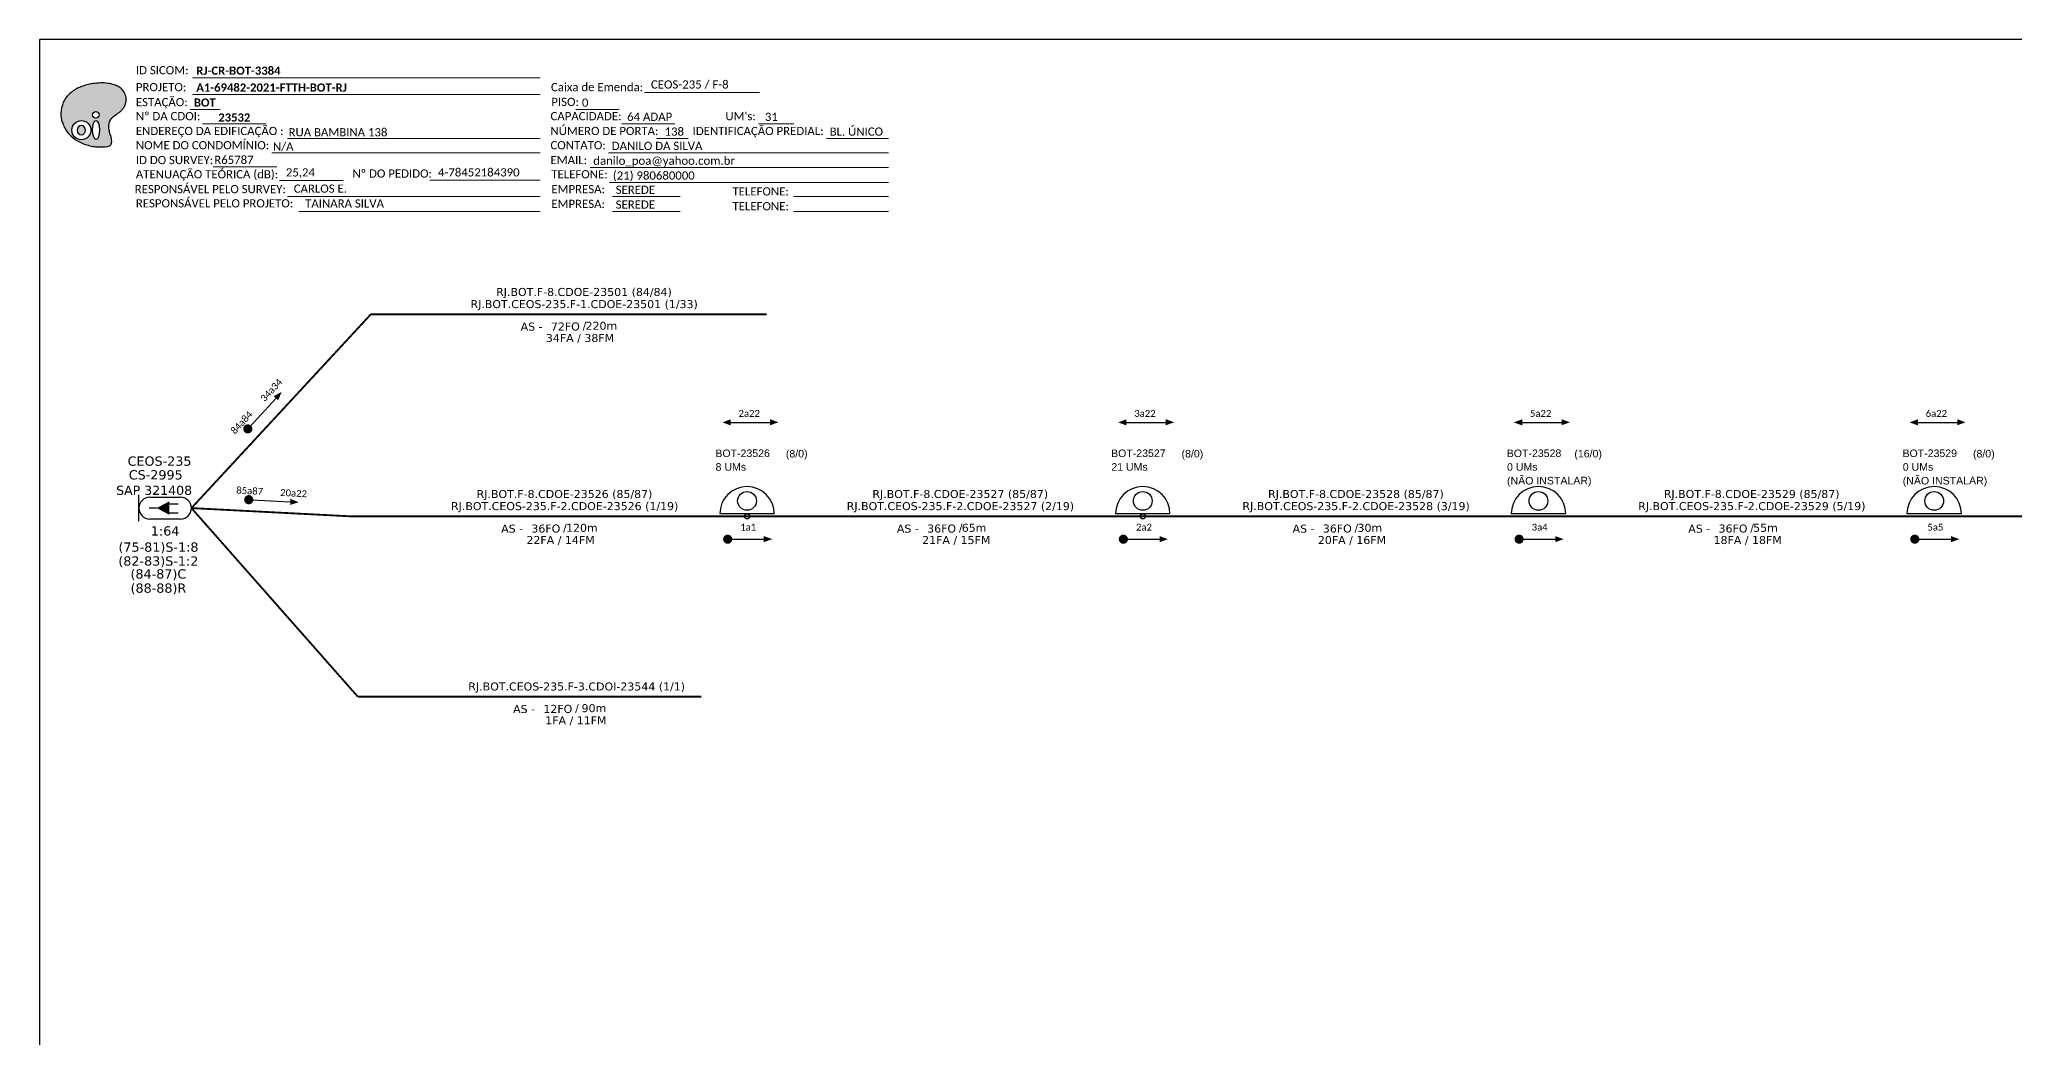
# Model space of a CAD drawing. Extents: x -89 to 749, y 705 to 1299.
# Drawn here: x -89.3 to 342.5, y 1080.9 to 1299 of the extents above; entities that cross this region are included whole.
import ezdxf
from ezdxf.enums import TextEntityAlignment as Align

# ---------------------------------------------------------------- set-up
doc = ezdxf.new("R2010")
doc.units = 0
for name, color, linetype, lineweight in [("20.0-LEGENDA DOS CDO'S", 1, 'Continuous', 0), ('20.2-CDO_POSTE', 1, 'Continuous', 5), ('40.1-ETIQUETAS', 1, 'Continuous', 20)]:
    doc.layers.add(name, color=color, linetype=linetype, lineweight=lineweight)
for name, color, linetype in [('20.4-CEOS', 1, 'Continuous'), ('CABO OPTICO EXISTENTE', 5, 'Continuous'), ('CAP a instalar', 1, 'Continuous'), ('CD de instalação futura', 8, 'Continuous'), ('label_cabos', 7, 'Continuous'), ('SETA', 7, 'Continuous')]:
    doc.layers.add(name, color=color, linetype=linetype)
doc.styles.add('ARIAL', font='arial.ttf')
doc.styles.add('siredit', font='verdana.ttf')
doc.styles.get("Standard").update_dxf_attribs({"font": 'arial.ttf'})
doc.styles.add('WMF-Calibri0', font='calibri.ttf')
doc.styles.add('WMF-Calibri1', font='calibrib.ttf')
doc.linetypes.add('FENCELINE1', pattern='A,0.25,-0.1,[133,ltypeshp.shx,S=0.1,R=0,X=-0.1,Y=0],-0.1,1', length=1.45)

# ---------------------------------------------------------------- blocks, each defined once
blk = doc.blocks.new('OI')
h = blk.add_hatch(color=40)
edge = h.paths.add_edge_path()
edge.add_spline(control_points=[(4.35, -0.67), (3.92, -0.99), (3.26, -1.5), (2.81, -2.59), (2.9, -3.5), (3.06, -4.27), (3.31, -4.85), (3.37, -5.39), (3.4, -5.88), (3.2, -6.4), (2.54, -6.61), (1.65, -6.63), (0.55, -6.67), (-0.56, -6.42), (-1.61, -6.14), (-2.77, -5.61), (-3.92, -4.77), (-4.89, -3.7), (-5.34, -2.65), (-5.6, -1.94), (-5.85, -0.96), (-5.71, 0.47), (-5.1, 2.02), (-4.14, 3.02), (-3.3, 3.61), (-2.37, 4.16), (-1.36, 4.44), (-0.56, 4.7), (0.79, 4.85), (2.24, 4.97), (3.79, 4.57), (4.67, 4.21), (5.44, 3.65), (5.76, 2.99), (6.03, 2.21), (6.01, 1.46), (5.72, 0.64), (5.31, 0.08), (4.88, -0.38), (4.51, -0.55), (4.35, -0.67)], knot_values=[0, 0, 0, 0, 1.60434, 2.417191, 3.427595, 4.282808, 4.776746, 5.304182, 5.888771, 6.258406, 6.858137, 7.79129, 8.986195, 10.124242, 11.187857, 12.242908, 13.953784, 15.414161, 16.515391, 17.349188, 17.675853, 19.552021, 21.515531, 22.568638, 23.63245, 24.621084, 25.782718, 26.745347, 27.142653, 29.870543, 31.004649, 31.921532, 32.709589, 33.801391, 34.042471, 35.192333, 35.971461, 36.628871, 37.254359, 37.836911, 37.836911, 37.836911, 37.836911], degree=3, periodic=0)
h.paths.add_polyline_path([(1.13, -0.87, -1), (-0.04, -0.87, -1)], flags=16)
edge = h.paths.add_edge_path(flags=16)
edge.add_ellipse((0.56, -3.59), major_axis=(-0.02, 1.71), ratio=0.361305, start_angle=0, end_angle=360)
h.paths.add_polyline_path([(-0.36, -3.62, -1), (-3.8, -3.62, -1)], flags=16)
edge = h.paths.add_edge_path(flags=0)
edge.add_ellipse((-2.08, -3.62), major_axis=(0, 0.885), ratio=0.758294, start_angle=0, end_angle=360)
at = {"color": 40}
for centre, radius in [((-2.08, -3.62), 1.72), ((0.54, -0.87), 0.587)]:
    blk.add_circle(centre, radius, dxfattribs=at)
blk.add_ellipse((-2.08, -3.62), major_axis=(0, 0.885), ratio=0.758294, start_param=-3.141592653589792, end_param=3.141592653589792, dxfattribs=at)
blk.add_ellipse((0.56, -3.59), major_axis=(-0.02, 1.71), ratio=0.361305, dxfattribs=at)
at = {"color": 40, "start_tangent": (-0.800898, -0.598801), "end_tangent": (-0.800898, -0.598801)}
blk.add_spline([(4.35, -0.67), (3.2, -1.78), (2.9, -2.54), (2.92, -3.55), (3.12, -4.38), (3.28, -4.85), (3.37, -5.37), (3.35, -5.95), (3.2, -6.29), (2.66, -6.55), (1.73, -6.63), (0.54, -6.62), (-0.58, -6.41), (-1.6, -6.11), (-2.56, -5.67), (-3.95, -4.67), (-4.89, -3.56), (-5.37, -2.56), (-5.64, -1.78), (-5.72, -1.46), (-5.63, 0.42), (-4.84, 2.22), (-4.13, 2.99), (-3.27, 3.62), (-2.4, 4.09), (-1.3, 4.47), (-0.37, 4.72), (0.02, 4.77), (2.75, 4.8), (3.85, 4.53), (4.69, 4.16), (5.31, 3.68), (5.85, 2.73), (5.93, 2.5), (5.94, 1.35), (5.67, 0.62), (5.29, 0.08), (4.84, -0.36), (4.35, -0.67)], degree=3, dxfattribs=at)
blk = doc.blocks.new('ETIQUETA_RS5F')
at = {"layer": '40.1-ETIQUETAS', "color": 0, "style": 'siredit'}
blk.add_text('/', height=1.5, dxfattribs=at).set_placement((1.58, -1.95), align=Align.MIDDLE_RIGHT)
for tag, p in [('ETIQUETA_R_PRIMARIA', (1.21, 4.1)), ('ETIQUETA_R_SECUNDARIA', (1.21, 2.1)), ('F_ATIVAS/F_MORTAS', (1.14, -4.24))]:
    blk.add_attdef(tag, text='', height=1.5, dxfattribs=at).set_placement(p, align=Align.MIDDLE_CENTER)
for tag, p in [('TIPO_CABO', (-6.58, -2.12)), ('CAP_CABO', (0.4, -2.09))]:
    blk.add_attdef(tag, text='', height=1.5, dxfattribs=at).set_placement(p, align=Align.MIDDLE_RIGHT)
blk.add_attdef('METROS', text='', height=1.5, dxfattribs=at).set_placement((2.14, -1.95), align=Align.MIDDLE_LEFT)
for tag, p in [('FUSÃO_1', (0.85, -8.39)), ('FUSÃO_2', (0.85, -10.6)), ('FUSÃO_3', (0.85, -12.93)), ('FUSÃO_4', (0.85, -15.14)), ('FUSÃO_5', (0.85, -17.16))]:
    blk.add_attdef(tag, text='', height=1.5, dxfattribs=at).set_placement(p, align=Align.CENTER)
blk = doc.blocks.new('CDOE-TEXTO PADRÃO')
at = {"layer": "20.0-LEGENDA DOS CDO'S", "color": 0, "style": 'ARIAL'}
for tag, p in [('CDO_N', (0.49, 7.39)), ('CORDOALHA', (0.5, 4.33)), ('SAP', (0.51, 1.67)), ('SPLITER_1', (0.59, -0.91)), ('SPLITER_2', (0.6, -3.55)), ('(XX-XX_F)S', (0.54, -8.29)), ('(XX-XX_L)S', (0.55, -10.83)), ('UMS', (0.55, -13.15))]:
    blk.add_attdef(tag, p, '', height=1.7, rotation=0.118, dxfattribs=at)
blk.add_attdef('FIBRAS_UTILIZADAS', text='', height=1.7, rotation=0.118, dxfattribs=at).set_placement((19.77, 7.43), align=Align.CENTER)
blk = doc.blocks.new('CEOS_UN_SC')
at = {"layer": '20.4-CEOS', "color": 0}
for p, q in [((-9.11, 2.39), (-2.39, 2.39)), ((-2.39, -2.39), (-9.11, -2.39))]:
    blk.add_line(p, q, dxfattribs=at)
for points in [[(-11.5, -2.89), (-11.5, 2.89)], [(-7.6, 0), (-9.22, 0)], [(-4.96, 0.95), (-2.92, 0.95)], [(-4.96, -1.04), (-2.92, -1.04)]]:
    blk.add_lwpolyline(points, dxfattribs=at)
blk.add_lwpolyline([(-7.6, 0, 0, 2.95, 0), (-4.83, 0, 2.95, 2.95, 0)], format="xyseb", dxfattribs=at)
for centre, start, end in [((-9.11, 0), 90, 270), ((-2.39, 0), 270, 90)]:
    blk.add_arc(centre, 2.39, start, end, dxfattribs=at)
at = {"layer": '20.4-CEOS', "color": 7, "style": 'siredit'}
for tag, height, p in [('NOME?', 2.03, (-5.75, 10.27)), ('TIPO?', 2, (-8.17, 3.89)), ('LOCAL?', 2.03, (-5.75, 7.27))]:
    blk.add_attdef(tag, text='', height=height, dxfattribs=at).set_placement(p, align=Align.MIDDLE_CENTER)
for tag, p in [('RACIO_SPLITAGEM', (-5.75, -3.97)), ('FIBRAS_RESERVA', (-5.75, -7.51))]:
    blk.add_attdef(tag, text='', height=2.03, dxfattribs=at).set_placement(p, align=Align.TOP_CENTER)

msp = doc.modelspace()

# ---------------------------------------------------------------- linework, layer by layer
at = {"color": 8}
for p, q in [((244.35, 1195.37), (232.46, 1195.37)), ((330.87, 1195.37), (318.97, 1195.37))]:
    msp.add_line(p, q, dxfattribs=at)
msp.add_lwpolyline([(-89.32, 705.02), (749.25, 705.02), (749.25, 1299.02), (-89.32, 1299.02), (-89.32, 705.02)])
at = {"color": 7, "lineweight": 0}
for points in [[(-55.85, 1290.67), (20.13, 1290.67)], [(-55.85, 1286.98), (20.13, 1286.98)], [(42.97, 1287.47), (68.1, 1287.47)], [(-56.36, 1283.7), (-49.81, 1283.7)], [(27.92, 1283.75), (37.41, 1283.75)], [(-53.7, 1280.63), (-39.76, 1280.63)], [(37.97, 1280.63), (49.59, 1280.63)], [(67.91, 1280.63), (75.58, 1280.63)], [(-38.54, 1274.28), (20.13, 1274.28)], [(-35.13, 1277.4), (20.13, 1277.4)], [(35.09, 1274.28), (96.32, 1274.28)], [(45.56, 1277.4), (52.5, 1277.4)], [(82.73, 1277.4), (96.29, 1277.4)], [(-51.38, 1271.22), (-37.44, 1271.22)], [(31.05, 1271.05), (96.32, 1271.05)], [(-36.84, 1268.25), (-22.9, 1268.25)], [(-4.01, 1268.26), (20.14, 1268.26)], [(35.33, 1267.81), (96.32, 1267.81)], [(-35.13, 1264.7), (20.13, 1264.7)], [(-32.64, 1261.46), (20.13, 1261.46)], [(35.94, 1264.7), (50.74, 1264.7)], [(35.94, 1261.46), (50.74, 1261.46)], [(75.55, 1264.7), (96.32, 1264.7)], [(75.55, 1261.46), (96.32, 1261.46)]]:
    msp.add_lwpolyline(points, dxfattribs=at)
at = {"color": 7, "const_width": 1}
for points in [[(-44.12, 1213.57, 1), (-43.44, 1214.3, 1)], [(-44.07, 1198.49, 1), (-43.07, 1198.44, 1)], [(60.64, 1189.83, 1), (61.64, 1189.83, 1)], [(147.15, 1189.83, 1), (148.15, 1189.83, 1)]]:
    msp.add_lwpolyline(points, format="xyb", close=True, dxfattribs=at)
at = {"const_width": 1}
for points in [[(233.67, 1189.83, 1), (234.67, 1189.83, 1)], [(320.18, 1189.83, 1), (321.18, 1189.83, 1)]]:
    msp.add_lwpolyline(points, format="xyb", close=True, dxfattribs=at)
at = {"color": 8}
for centre in [(238.4, 1195.37), (324.92, 1195.37)]:
    msp.add_arc(centre, 5.95, 0, 180, dxfattribs=at)
at = {"layer": 'CAP a instalar', "color": 7, "linetype": 'FENCELINE1', "ltscale": 6, "const_width": 0.4}
for points in [[(-56.1, 1196.63), (-16.88, 1238.97)], [(-16.88, 1238.97), (69.63, 1238.97)], [(-21.14, 1194.82), (-56.1, 1196.63)], [(-21.14, 1194.82), (65.38, 1194.82)], [(65.38, 1194.82), (151.89, 1194.82)], [(151.89, 1194.82), (238.41, 1194.82)], [(238.41, 1194.82), (324.92, 1194.82)], [(324.92, 1194.82), (411.44, 1194.82)]]:
    msp.add_lwpolyline(points, dxfattribs=at)
at = {"layer": 'CAP a instalar', "color": 8, "linetype": 'FENCELINE1', "ltscale": 6, "const_width": 0.4}
for points in [[(-56.1, 1196.63), (-19.72, 1155.41)], [(-19.72, 1155.41), (55.4, 1155.41)]]:
    msp.add_lwpolyline(points, dxfattribs=at)
at = {"layer": 'CD de instalação futura', "color": 8}
for centre in [(238.4, 1198.19), (324.92, 1198.19)]:
    msp.add_circle(centre, 2.05, dxfattribs=at)
at = {"layer": 'label_cabos', "color": 7}
for p, q in [((71.32, 1195.37), (59.43, 1195.37)), ((157.84, 1195.37), (145.94, 1195.37))]:
    msp.add_line(p, q, dxfattribs=at)
for centre, radius in [((65.37, 1198.19), 2.05), ((151.89, 1198.19), 2.05), ((65.38, 1194.82), 0.551), ((151.89, 1194.82), 0.551)]:
    msp.add_circle(centre, radius, dxfattribs=at)
for centre in [(65.37, 1195.37), (151.89, 1195.37)]:
    msp.add_arc(centre, 5.95, 0, 180, dxfattribs=at)
at = {"layer": 'SETA', "color": 7}
for points in [[(-43.43, 1214.29), (-37.61, 1220.62)], [(61.81, 1215.36), (70.41, 1215.36)], [(148.33, 1215.36), (156.93, 1215.36)], [(-43.07, 1198.42), (-34.48, 1197.97)], [(61.14, 1189.83), (69.73, 1189.83)], [(147.65, 1189.83), (156.25, 1189.83)]]:
    msp.add_lwpolyline(points, dxfattribs=at)
at = {"layer": 'SETA'}
for points in [[(234.84, 1215.36), (243.44, 1215.36)], [(321.36, 1215.36), (329.96, 1215.36)], [(234.17, 1189.83), (242.76, 1189.83)], [(320.68, 1189.83), (329.28, 1189.83)]]:
    msp.add_lwpolyline(points, dxfattribs=at)
at = {"layer": 'SETA', "color": 7}
for points in [[(-38.12, 1221.09), (-36.39, 1221.99), (-37.14, 1220.19)], [(61.81, 1214.69), (59.98, 1215.36), (61.81, 1216.03)], [(70.41, 1216.05), (72.24, 1215.38), (70.41, 1214.72)], [(148.33, 1214.69), (146.5, 1215.36), (148.33, 1216.03)], [(156.93, 1216.05), (158.76, 1215.38), (156.93, 1214.72)], [(69.04, 1190.51), (70.88, 1189.84), (69.04, 1189.18)], [(155.56, 1190.51), (157.39, 1189.84), (155.56, 1189.18)]]:
    msp.add_solid(points, dxfattribs=at)
at = {"layer": 'SETA'}
for points in [[(234.84, 1214.69), (233.01, 1215.36), (234.84, 1216.03)], [(243.44, 1216.05), (245.27, 1215.38), (243.44, 1214.72)], [(321.36, 1214.69), (319.53, 1215.36), (321.36, 1216.03)], [(329.96, 1216.05), (331.79, 1215.38), (329.96, 1214.72)], [(-34.45, 1198.66), (-32.65, 1197.9), (-34.52, 1197.33)], [(242.07, 1190.51), (243.91, 1189.84), (242.07, 1189.18)], [(328.59, 1190.51), (330.42, 1189.84), (328.59, 1189.18)]]:
    msp.add_solid(points, dxfattribs=at)

# ---------------------------------------------------------------- block references
at = {"color": 7, "xscale": 1.213923925163967, "yscale": 1.213923925163967, "zscale": 1.213923925163967, "rotation": 0.1532896023949059}
msp.add_blockref('OI', (-77.65, 1283.61), dxfattribs=at)
at = {"layer": '20.2-CDO_POSTE', "color": 7}
ref = msp.add_blockref('CDOE-TEXTO PADRÃO', (65.54, 1196.7), dxfattribs=dict(at, xscale=0.972000002861023, yscale=0.972000002861023, zscale=0.972000002861023))
ref.add_attrib('CDO_N', 'BOT-23526', (58.44, 1207.77), dxfattribs={"layer": "20.0-LEGENDA DOS CDO'S", "color": 0, "height": 1.652, "rotation": 0.118, "style": 'ARIAL'})
ref.add_attrib('CORDOALHA', '8 UMs', (58.5, 1204.79), dxfattribs={"layer": "20.0-LEGENDA DOS CDO'S", "color": 0, "height": 1.652, "rotation": 0.118, "style": 'ARIAL'})
ref.add_attrib('FIBRAS_UTILIZADAS', '       (8/0)', dxfattribs={"layer": "20.0-LEGENDA DOS CDO'S", "color": 0, "height": 1.6523, "rotation": 0.118, "style": 'ARIAL'}).set_placement((73.99, 1207.69), align=Align.CENTER)
at = {"layer": '20.2-CDO_POSTE', "color": 8}
ref = msp.add_blockref('CDOE-TEXTO PADRÃO', (238.57, 1196.7), dxfattribs=dict(at, xscale=0.972000002861023, yscale=0.972000002861023, zscale=0.972000002861023))
ref.add_attrib('CDO_N', 'BOT-23528', (231.47, 1207.77), dxfattribs={"layer": "20.0-LEGENDA DOS CDO'S", "color": 0, "height": 1.652, "rotation": 0.118, "style": 'ARIAL'})
ref.add_attrib('CORDOALHA', '0 UMs', (231.53, 1204.79), dxfattribs={"layer": "20.0-LEGENDA DOS CDO'S", "color": 0, "height": 1.652, "rotation": 0.118, "style": 'ARIAL'})
ref.add_attrib('SAP', '(NÃO INSTALAR)', (231.53, 1201.78), dxfattribs={"layer": "20.0-LEGENDA DOS CDO'S", "color": 0, "height": 1.6523, "rotation": 0.118, "style": 'ARIAL'})
ref.add_attrib('FIBRAS_UTILIZADAS', '       (16/0)', dxfattribs={"layer": "20.0-LEGENDA DOS CDO'S", "color": 0, "height": 1.6523, "rotation": 0.118, "style": 'ARIAL'}).set_placement((247.02, 1207.69), align=Align.CENTER)
ref = msp.add_blockref('CDOE-TEXTO PADRÃO', (325.08, 1196.7), dxfattribs=dict(at, xscale=0.972000002861023, yscale=0.972000002861023, zscale=0.972000002861023))
ref.add_attrib('CDO_N', 'BOT-23529', (317.99, 1207.77), dxfattribs={"layer": "20.0-LEGENDA DOS CDO'S", "color": 0, "height": 1.652, "rotation": 0.118, "style": 'ARIAL'})
ref.add_attrib('CORDOALHA', '0 UMs', (318.05, 1204.79), dxfattribs={"layer": "20.0-LEGENDA DOS CDO'S", "color": 0, "height": 1.652, "rotation": 0.118, "style": 'ARIAL'})
ref.add_attrib('SAP', '(NÃO INSTALAR)', (318.05, 1201.78), dxfattribs={"layer": "20.0-LEGENDA DOS CDO'S", "color": 0, "height": 1.6523, "rotation": 0.118, "style": 'ARIAL'})
ref.add_attrib('FIBRAS_UTILIZADAS', '       (8/0)', dxfattribs={"layer": "20.0-LEGENDA DOS CDO'S", "color": 0, "height": 1.6523, "rotation": 0.118, "style": 'ARIAL'}).set_placement((333.53, 1207.69), align=Align.CENTER)
at = {"layer": '20.4-CEOS', "color": 7}
ref = msp.add_blockref('CEOS_UN_SC', (-56.1, 1196.63), dxfattribs=at)
ref.add_attrib('NOME?', 'CEOS-235', dxfattribs={"color": 7, "height": 2.028, "style": 'siredit'}).set_placement((-63.07, 1206.9), align=Align.MIDDLE_CENTER)
ref.add_attrib('LOCAL?', 'CS-2995', dxfattribs={"color": 7, "height": 2.028, "style": 'siredit'}).set_placement((-63.91, 1203.9), align=Align.MIDDLE_CENTER)
ref.add_attrib('TIPO?', 'SAP 321408', dxfattribs={"color": 7, "height": 2, "style": 'siredit'}).set_placement((-64.26, 1200.52), align=Align.MIDDLE_CENTER)
ref.add_attrib('RACIO_SPLITAGEM', '1:64', dxfattribs={"color": 7, "height": 2.028, "style": 'siredit'}).set_placement((-61.85, 1192.66), align=Align.TOP_CENTER)
ref.add_attrib('FIBRAS_RESERVA', '(75-81)S-1:8', dxfattribs={"color": 7, "height": 2.0275, "style": 'siredit'}).set_placement((-63.31, 1189.12), align=Align.TOP_CENTER)
at = {"layer": 'CAP a instalar', "color": 7, "linetype": 'FENCELINE1', "ltscale": 7}
ref = msp.add_blockref('ETIQUETA_RS5F', (28.38, 1238.75), dxfattribs=dict(at, xscale=1.166399984999771, yscale=1.166399984999771, zscale=1.166399984999771))
ref.add_attrib('ETIQUETA_R_PRIMARIA', 'RJ.BOT.F-8.CDOE-23501 (84/84)', dxfattribs={"layer": '40.1-ETIQUETAS', "color": 0, "height": 1.7496, "style": 'siredit'}).set_placement((29.72, 1243.86), align=Align.MIDDLE_CENTER)
ref.add_attrib('ETIQUETA_R_SECUNDARIA', 'RJ.BOT.CEOS-235.F-1.CDOE-23501 (1/33)', dxfattribs={"layer": '40.1-ETIQUETAS', "color": 0, "height": 1.7496, "style": 'siredit'}).set_placement((29.76, 1241.21), align=Align.MIDDLE_CENTER)
ref.add_attrib('TIPO_CABO', 'AS -', dxfattribs={"layer": '40.1-ETIQUETAS', "color": 0, "height": 1.75, "style": 'siredit'}).set_placement((20.67, 1236.29), align=Align.MIDDLE_RIGHT)
ref.add_attrib('CAP_CABO', '72FO', dxfattribs={"layer": '40.1-ETIQUETAS', "color": 0, "height": 1.75, "style": 'siredit'}).set_placement((28.81, 1236.31), align=Align.MIDDLE_RIGHT)
ref.add_attrib('METROS', '220m', dxfattribs={"layer": '40.1-ETIQUETAS', "color": 0, "height": 1.75, "style": 'siredit'}).set_placement((30.06, 1236.47), align=Align.MIDDLE_LEFT)
ref.add_attrib('F_ATIVAS/F_MORTAS', '34FA / 38FM', dxfattribs={"layer": '40.1-ETIQUETAS', "color": 0, "height": 1.7496, "style": 'siredit'}).set_placement((28.85, 1233.8), align=Align.MIDDLE_CENTER)
ref = msp.add_blockref('ETIQUETA_RS5F', (24.12, 1194.6), dxfattribs=dict(at, xscale=1.166399984999771, yscale=1.166399984999771, zscale=1.166399984999771))
ref.add_attrib('ETIQUETA_R_PRIMARIA', 'RJ.BOT.F-8.CDOE-23526 (85/87)', dxfattribs={"layer": '40.1-ETIQUETAS', "color": 0, "height": 1.7496, "style": 'siredit'}).set_placement((25.46, 1199.71), align=Align.MIDDLE_CENTER)
ref.add_attrib('ETIQUETA_R_SECUNDARIA', 'RJ.BOT.CEOS-235.F-2.CDOE-23526 (1/19)', dxfattribs={"layer": '40.1-ETIQUETAS', "color": 0, "height": 1.7496, "style": 'siredit'}).set_placement((25.5, 1197.06), align=Align.MIDDLE_CENTER)
ref.add_attrib('TIPO_CABO', 'AS -', dxfattribs={"layer": '40.1-ETIQUETAS', "color": 0, "height": 1.75, "style": 'siredit'}).set_placement((16.41, 1192.14), align=Align.MIDDLE_RIGHT)
ref.add_attrib('CAP_CABO', '36FO', dxfattribs={"layer": '40.1-ETIQUETAS', "color": 0, "height": 1.75, "style": 'siredit'}).set_placement((24.55, 1192.16), align=Align.MIDDLE_RIGHT)
ref.add_attrib('METROS', '120m', dxfattribs={"layer": '40.1-ETIQUETAS', "color": 0, "height": 1.75, "style": 'siredit'}).set_placement((25.8, 1192.32), align=Align.MIDDLE_LEFT)
ref.add_attrib('F_ATIVAS/F_MORTAS', '22FA / 14FM', dxfattribs={"layer": '40.1-ETIQUETAS', "color": 0, "height": 1.7496, "style": 'siredit'}).set_placement((24.6, 1189.65), align=Align.MIDDLE_CENTER)
ref = msp.add_blockref('ETIQUETA_RS5F', (110.64, 1194.6), dxfattribs=dict(at, xscale=1.166399984999771, yscale=1.166399984999771, zscale=1.166399984999771))
ref.add_attrib('ETIQUETA_R_PRIMARIA', 'RJ.BOT.F-8.CDOE-23527 (85/87)', dxfattribs={"layer": '40.1-ETIQUETAS', "color": 0, "height": 1.7496, "style": 'siredit'}).set_placement((111.98, 1199.71), align=Align.MIDDLE_CENTER)
ref.add_attrib('ETIQUETA_R_SECUNDARIA', 'RJ.BOT.CEOS-235.F-2.CDOE-23527 (2/19)', dxfattribs={"layer": '40.1-ETIQUETAS', "color": 0, "height": 1.7496, "style": 'siredit'}).set_placement((112.02, 1197.06), align=Align.MIDDLE_CENTER)
ref.add_attrib('TIPO_CABO', 'AS -', dxfattribs={"layer": '40.1-ETIQUETAS', "color": 0, "height": 1.75, "style": 'siredit'}).set_placement((102.92, 1192.14), align=Align.MIDDLE_RIGHT)
ref.add_attrib('CAP_CABO', '36FO', dxfattribs={"layer": '40.1-ETIQUETAS', "color": 0, "height": 1.75, "style": 'siredit'}).set_placement((111.07, 1192.16), align=Align.MIDDLE_RIGHT)
ref.add_attrib('METROS', '65m', dxfattribs={"layer": '40.1-ETIQUETAS', "color": 0, "height": 1.75, "style": 'siredit'}).set_placement((112.31, 1192.32), align=Align.MIDDLE_LEFT)
ref.add_attrib('F_ATIVAS/F_MORTAS', '21FA / 15FM', dxfattribs={"layer": '40.1-ETIQUETAS', "color": 0, "height": 1.7496, "style": 'siredit'}).set_placement((111.11, 1189.65), align=Align.MIDDLE_CENTER)
ref = msp.add_blockref('ETIQUETA_RS5F', (197.15, 1194.6), dxfattribs=dict(at, xscale=1.166399984999771, yscale=1.166399984999771, zscale=1.166399984999771))
ref.add_attrib('ETIQUETA_R_PRIMARIA', 'RJ.BOT.F-8.CDOE-23528 (85/87)', dxfattribs={"layer": '40.1-ETIQUETAS', "color": 0, "height": 1.7496, "style": 'siredit'}).set_placement((198.49, 1199.71), align=Align.MIDDLE_CENTER)
ref.add_attrib('ETIQUETA_R_SECUNDARIA', 'RJ.BOT.CEOS-235.F-2.CDOE-23528 (3/19)', dxfattribs={"layer": '40.1-ETIQUETAS', "color": 0, "height": 1.7496, "style": 'siredit'}).set_placement((198.53, 1197.06), align=Align.MIDDLE_CENTER)
ref.add_attrib('TIPO_CABO', 'AS -', dxfattribs={"layer": '40.1-ETIQUETAS', "color": 0, "height": 1.75, "style": 'siredit'}).set_placement((189.44, 1192.14), align=Align.MIDDLE_RIGHT)
ref.add_attrib('CAP_CABO', '36FO', dxfattribs={"layer": '40.1-ETIQUETAS', "color": 0, "height": 1.75, "style": 'siredit'}).set_placement((197.58, 1192.16), align=Align.MIDDLE_RIGHT)
ref.add_attrib('METROS', '30m', dxfattribs={"layer": '40.1-ETIQUETAS', "color": 0, "height": 1.75, "style": 'siredit'}).set_placement((198.83, 1192.32), align=Align.MIDDLE_LEFT)
ref.add_attrib('F_ATIVAS/F_MORTAS', '20FA / 16FM', dxfattribs={"layer": '40.1-ETIQUETAS', "color": 0, "height": 1.7496, "style": 'siredit'}).set_placement((197.63, 1189.65), align=Align.MIDDLE_CENTER)
ref = msp.add_blockref('ETIQUETA_RS5F', (283.67, 1194.6), dxfattribs=dict(at, xscale=1.166399984999771, yscale=1.166399984999771, zscale=1.166399984999771))
ref.add_attrib('ETIQUETA_R_PRIMARIA', 'RJ.BOT.F-8.CDOE-23529 (85/87)', dxfattribs={"layer": '40.1-ETIQUETAS', "color": 0, "height": 1.7496, "style": 'siredit'}).set_placement((285.01, 1199.71), align=Align.MIDDLE_CENTER)
ref.add_attrib('ETIQUETA_R_SECUNDARIA', 'RJ.BOT.CEOS-235.F-2.CDOE-23529 (5/19)', dxfattribs={"layer": '40.1-ETIQUETAS', "color": 0, "height": 1.7496, "style": 'siredit'}).set_placement((285.05, 1197.06), align=Align.MIDDLE_CENTER)
ref.add_attrib('TIPO_CABO', 'AS -', dxfattribs={"layer": '40.1-ETIQUETAS', "color": 0, "height": 1.75, "style": 'siredit'}).set_placement((275.95, 1192.14), align=Align.MIDDLE_RIGHT)
ref.add_attrib('CAP_CABO', '36FO', dxfattribs={"layer": '40.1-ETIQUETAS', "color": 0, "height": 1.75, "style": 'siredit'}).set_placement((284.1, 1192.16), align=Align.MIDDLE_RIGHT)
ref.add_attrib('METROS', '55m', dxfattribs={"layer": '40.1-ETIQUETAS', "color": 0, "height": 1.75, "style": 'siredit'}).set_placement((285.34, 1192.32), align=Align.MIDDLE_LEFT)
ref.add_attrib('F_ATIVAS/F_MORTAS', '18FA / 18FM', dxfattribs={"layer": '40.1-ETIQUETAS', "color": 0, "height": 1.7496, "style": 'siredit'}).set_placement((284.14, 1189.65), align=Align.MIDDLE_CENTER)
at = {"layer": 'CAP a instalar', "color": 8, "linetype": 'FENCELINE1', "ltscale": 7}
ref = msp.add_blockref('ETIQUETA_RS5F', (26.74, 1155.19), dxfattribs=dict(at, xscale=1.166399984998861, yscale=1.166399984998861, zscale=1.166399984998861))
ref.add_attrib('ETIQUETA_R_SECUNDARIA', 'RJ.BOT.CEOS-235.F-3.CDOI-23544 (1/1)', dxfattribs={"layer": 'CABO OPTICO EXISTENTE', "color": 0, "height": 1.7496, "style": 'siredit'}).set_placement((28.12, 1157.65), align=Align.MIDDLE_CENTER)
ref.add_attrib('TIPO_CABO', 'AS -', dxfattribs={"layer": '40.1-ETIQUETAS', "color": 0, "height": 1.75, "style": 'siredit'}).set_placement((19.02, 1152.72), align=Align.MIDDLE_RIGHT)
ref.add_attrib('CAP_CABO', '12FO', dxfattribs={"layer": '40.1-ETIQUETAS', "color": 0, "height": 1.75, "style": 'siredit'}).set_placement((27.17, 1152.75), align=Align.MIDDLE_RIGHT)
ref.add_attrib('METROS', '90m', dxfattribs={"layer": '40.1-ETIQUETAS', "color": 0, "height": 1.75, "style": 'siredit'}).set_placement((29.2, 1152.91), align=Align.MIDDLE_LEFT)
ref.add_attrib('F_ATIVAS/F_MORTAS', '1FA / 11FM', dxfattribs={"layer": '40.1-ETIQUETAS', "color": 0, "height": 1.75, "style": 'siredit'}).set_placement((27.95, 1150.24), align=Align.MIDDLE_CENTER)

# ---------------------------------------------------------------- texts
at = {"color": 7, "lineweight": 0, "style": 'WMF-Calibri0'}
for s, height, p in [('ID SICOM:', 1.793, (-68.25, 1291.42)), ('PROJETO:', 1.793, (-68.25, 1287.73)), ('Caixa de Emenda:', 1.7927, (22.51, 1287.73)), ('ESTAÇÃO:', 1.793, (-68.25, 1284.45)), ('Nº DA CDOI:', 1.7927, (-68.25, 1281.38)), ('CAPACIDADE:', 1.7927, (22.4, 1281.38)), ('PISO:', 1.793, (22.58, 1284.49)), ("UM's:", 1.793, (60.64, 1281.38)), ('ENDEREÇO DA EDIFICAÇÃO :', 1.7927, (-68.25, 1278.14)), ('NÚMERO DE PORTA:', 1.7927, (22.4, 1278.14)), ('IDENTIFICAÇÃO PREDIAL:', 1.7927, (53.48, 1278.14)), ('NOME DO CONDOMÍNIO:', 1.7927, (-68.25, 1275.03)), ('CONTATO:', 1.793, (22.4, 1275.03)), ('ATENUAÇÃO TEÓRICA (dB):', 1.7927, (-68.25, 1268.68)), ('ID DO SURVEY:', 1.7927, (-68.25, 1271.79)), ('Nº DO PEDIDO:', 1.7927, (-20.88, 1268.84)), ('EMAIL:', 1.793, (22.4, 1271.79)), ('TELEFONE:', 1.793, (22.58, 1268.68)), ('RESPONSÁVEL PELO SURVEY:', 1.7927, (-68.49, 1265.44)), ('EMPRESA:', 1.793, (22.58, 1265.44)), ('TELEFONE:', 1.793, (62.19, 1264.94)), ('RESPONSÁVEL PELO PROJETO:', 1.7927, (-68.25, 1262.33)), ('EMPRESA:', 1.793, (22.58, 1262.21)), ('TELEFONE:', 1.793, (62.19, 1261.7))]:
    msp.add_text(s, height=height, dxfattribs=at).set_placement(p)
at = {"color": 7}
for s, height, style, p in [('RJ-CR-BOT-3384', 1.7927, 'WMF-Calibri1', (-55.05, 1291.32)), ('A1-69482-2021-FTTH-BOT-RJ', 1.7927, 'WMF-Calibri1', (-55.05, 1287.63)), ('CEOS-235 / F-8', 1.7927, 'WMF-Calibri0', (44.36, 1288.31)), ('BOT', 1.793, 'WMF-Calibri1', (-55.57, 1284.35)), ('0', 1.79, 'WMF-Calibri0', (29.28, 1284.34)), ('64 ADAP', 1.793, 'WMF-Calibri0', (39.15, 1281.25)), ('31', 1.793, 'WMF-Calibri0', (69.27, 1281.23)), ('RUA BAMBINA 138 ', 1.7927, 'WMF-Calibri0', (-34.86, 1277.86)), ('138', 1.793, 'WMF-Calibri0', (47.34, 1278)), ('BL. ÚNICO', 1.793, 'WMF-Calibri0', (83.43, 1278)), ('N/A', 1.793, 'WMF-Calibri0', (-38.28, 1274.74)), ('DANILO DA SILVA', 1.7927, 'WMF-Calibri0', (35.79, 1274.88)), ('R65787', 1.793, 'WMF-Calibri0', (-51.11, 1271.83)), ('25,24', 1.793, 'WMF-Calibri0', (-35.45, 1269.09)), ('4-78452184390', 1.7927, 'WMF-Calibri0', (-2.2, 1269.1)), ('danilo_poa@yahoo.com.br', 1.7927, 'WMF-Calibri0', (31.75, 1271.65)), ('(21) 980680000', 1.7927, 'WMF-Calibri0', (36.04, 1268.41)), ('CARLOS E.', 1.793, 'WMF-Calibri0', (-33.73, 1265.54)), ('SEREDE', 1.793, 'WMF-Calibri0', (36.65, 1265.3)), ('TAINARA SILVA', 1.7927, 'WMF-Calibri0', (-31.24, 1262.3)), ('SEREDE', 1.793, 'WMF-Calibri0', (36.65, 1262.06))]:
    msp.add_text(s, height=height, dxfattribs=dict(at, style=style)).set_placement(p)
at = {"color": 7, "style": 'WMF-Calibri1'}
msp.add_text('23532', height=1.793, dxfattribs=at).set_placement((-46.73, 1281.09), align=Align.CENTER)
at = {"color": 7, "char_height": 1.5, "width": 25.3588, "attachment_point": 5}
for s, insert, rotation in [('\\C7;\\fCalibri|b0|i0|c0|p34;34a34', (-38.63, 1222.41), 47.4566), ('\\C7;\\fCalibri|b0|i0|c0|p34;84a84', (-45.13, 1215.32), 47.4566), ('\\C7;\\fCalibri|b0|i0|c0|p34;85a87', (-43.36, 1200.39), 357.02), ('\\C7;\\fCalibri|b0|i0|c0|p34;20a22', (-33.76, 1199.89), 357.02)]:
    msp.add_mtext(s, dxfattribs=dict(at, insert=insert, rotation=rotation))
for s, insert in [('\\C7;\\fCalibri|b0|i0|c0|p34;2a22', (65.85, 1217.31)), ('\\C7;\\fCalibri|b0|i0|c0|p34;3a22', (152.37, 1217.31)), ('\\C7;\\fCalibri|b0|i0|c0|p34;1a1', (65.63, 1192.46)), ('\\C7;\\fCalibri|b0|i0|c0|p34;2a2', (152.15, 1192.46))]:
    msp.add_mtext(s, dxfattribs=dict(at, insert=insert))
at = {"char_height": 1.5, "width": 25.3588, "attachment_point": 5}
for s, insert in [('\\C7;\\fCalibri|b0|i0|c0|p34;5a22', (238.88, 1217.31)), ('\\C7;\\fCalibri|b0|i0|c0|p34;6a22', (325.4, 1217.31)), ('\\C7;\\fCalibri|b0|i0|c0|p34;3a4', (238.66, 1192.46)), ('\\C7;\\fCalibri|b0|i0|c0|p34;5a5', (325.18, 1192.46))]:
    msp.add_mtext(s, dxfattribs=dict(at, insert=insert))
at = {"layer": "20.0-LEGENDA DOS CDO'S", "color": 7, "style": 'ARIAL'}
for s, p in [('BOT-23527', (144.96, 1207.77)), ('21 UMs', (145.02, 1204.79))]:
    msp.add_text(s, height=1.652, rotation=0.118, dxfattribs=at).set_placement(p)
msp.add_text('       (8/0)', height=1.6523, rotation=0.118, dxfattribs=at).set_placement((160.5, 1207.69), align=Align.CENTER)
at = {"layer": '20.4-CEOS', "color": 7, "style": 'siredit'}
for tag, p in [('(82-83)S-1:2', (-63.33, 1186.08)), ('(84-87)C', (-63.33, 1183.26)), ('(88-88)R', (-63.32, 1180.16))]:
    msp.add_attdef(tag, text='(XX)R', height=2.028, dxfattribs=at).set_placement(p, align=Align.TOP_CENTER)

doc.saveas('drawing.dxf')
